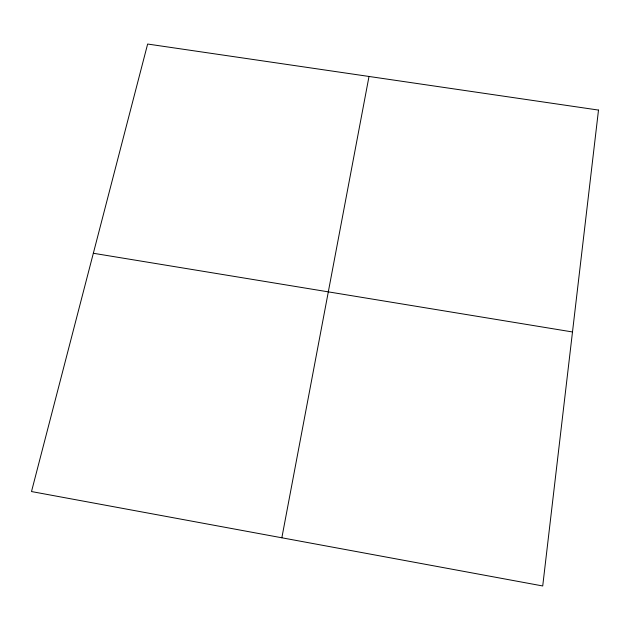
<?xml version="1.0" encoding="UTF-8"?>
<svg xmlns="http://www.w3.org/2000/svg" width="630" height="630" viewBox="0 0 630 630"><rect width="100%" height="100%" fill="white"/><g stroke="black" fill="none" stroke-linecap="round" stroke-linejoin="round"><path stroke-width="0.94" d="M281.846 537.784L369.007 76.466M93.342 253.268L572.489 331.963M598.5 110.077L542.721 585.963L31.5 491.55L147.64 44.037L598.5 110.077"/></g></svg>
